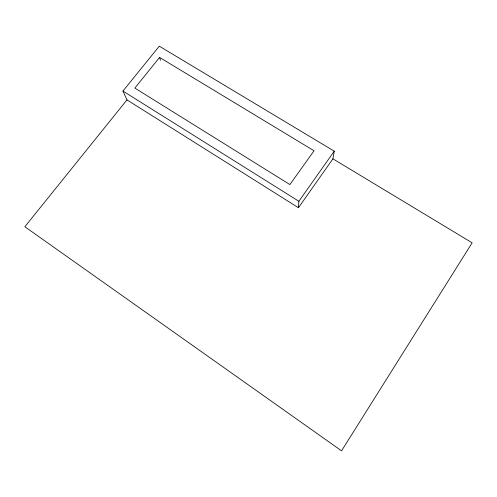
<?xml version="1.0" encoding="UTF-8"?>
<svg xmlns="http://www.w3.org/2000/svg" width="497" height="497" viewBox="0 0 497 497"><rect width="100%" height="100%" fill="white"/><g stroke="black" fill="none" stroke-linecap="round" stroke-linejoin="round"><path stroke-width="0.75" d="M298.448 207.734L298.883 201.285L334.257 151.169L159.301 46.171L122.952 91.063L126.983 99.885L298.448 207.734L332.897 158.823L334.257 151.169M126.983 99.885L24.85 226.738L341.545 450.829L472.15 242.822L332.897 158.823M159.568 57.404L134.849 88.081L289.894 184.573L314.036 150.771L159.568 57.404L160.512 60.342M122.952 91.063L298.883 201.285"/></g></svg>
